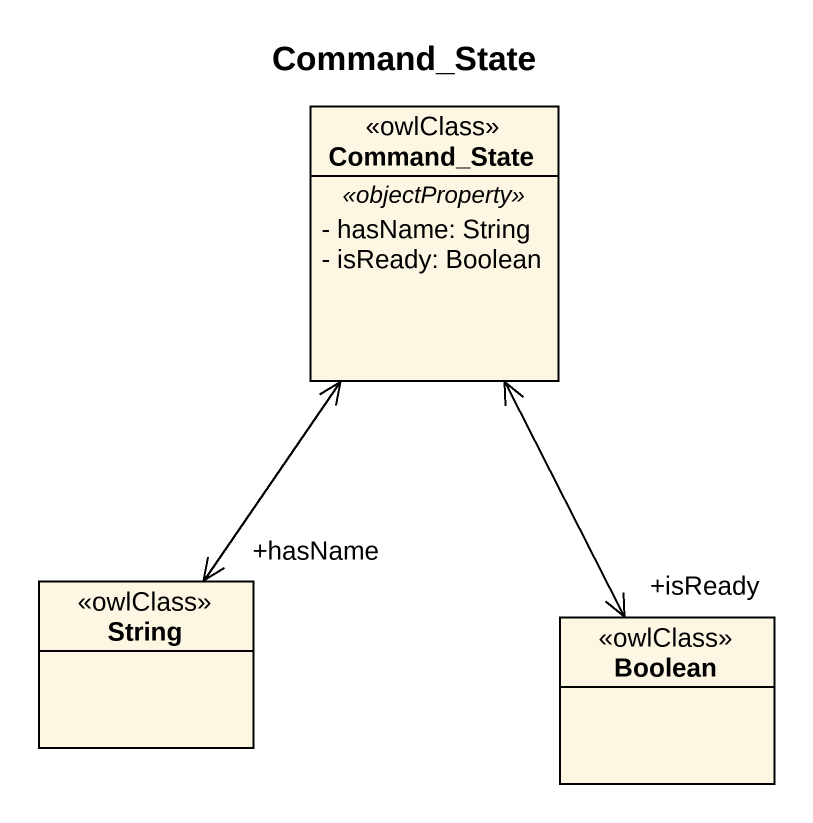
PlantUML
@startuml
title Command_State
hide circle
hide empty members
skinparam classAttributeIconSize 0
class Command_State <<owlClass>> {
  .. <<objectProperty>> ..
  - hasName: String
  - isReady: Boolean
}
class String <<owlClass>>
class Boolean <<owlClass>>
Command_State <--> "+hasName" String
Command_State <--> "+isReady" Boolean
@enduml
